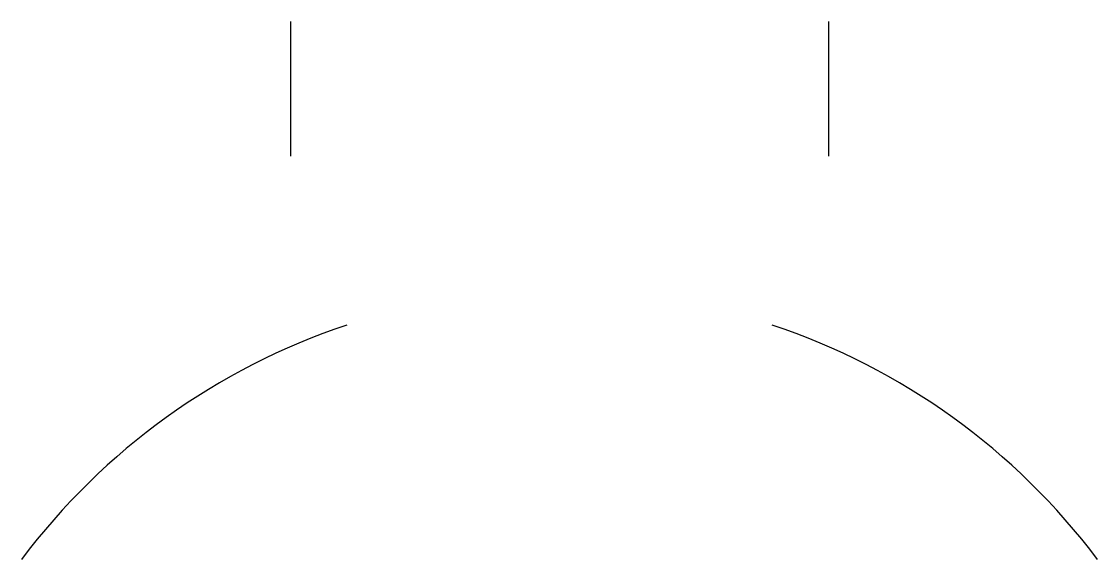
# Model space of a CAD drawing. Header units: millimetres. Extents: x 10 to 50, y 10 to 30.
import ezdxf

# ---------------------------------------------------------------- set-up
doc = ezdxf.new("R2010")
doc.units = ezdxf.units.MM
doc.layers.get('0').update_dxf_attribs({"lineweight": 25})

msp = doc.modelspace()

# ---------------------------------------------------------------- linework, layer by layer
for p, q in [((20, 30), (20, 25)), ((40, 30), (40, 25))]:
    msp.add_line(p, q)
for start, end in [(108.4349, 143.1301), (36.8699, 71.5651)]:
    msp.add_arc((30, -5), 25, start, end)

doc.saveas('drawing.dxf')
